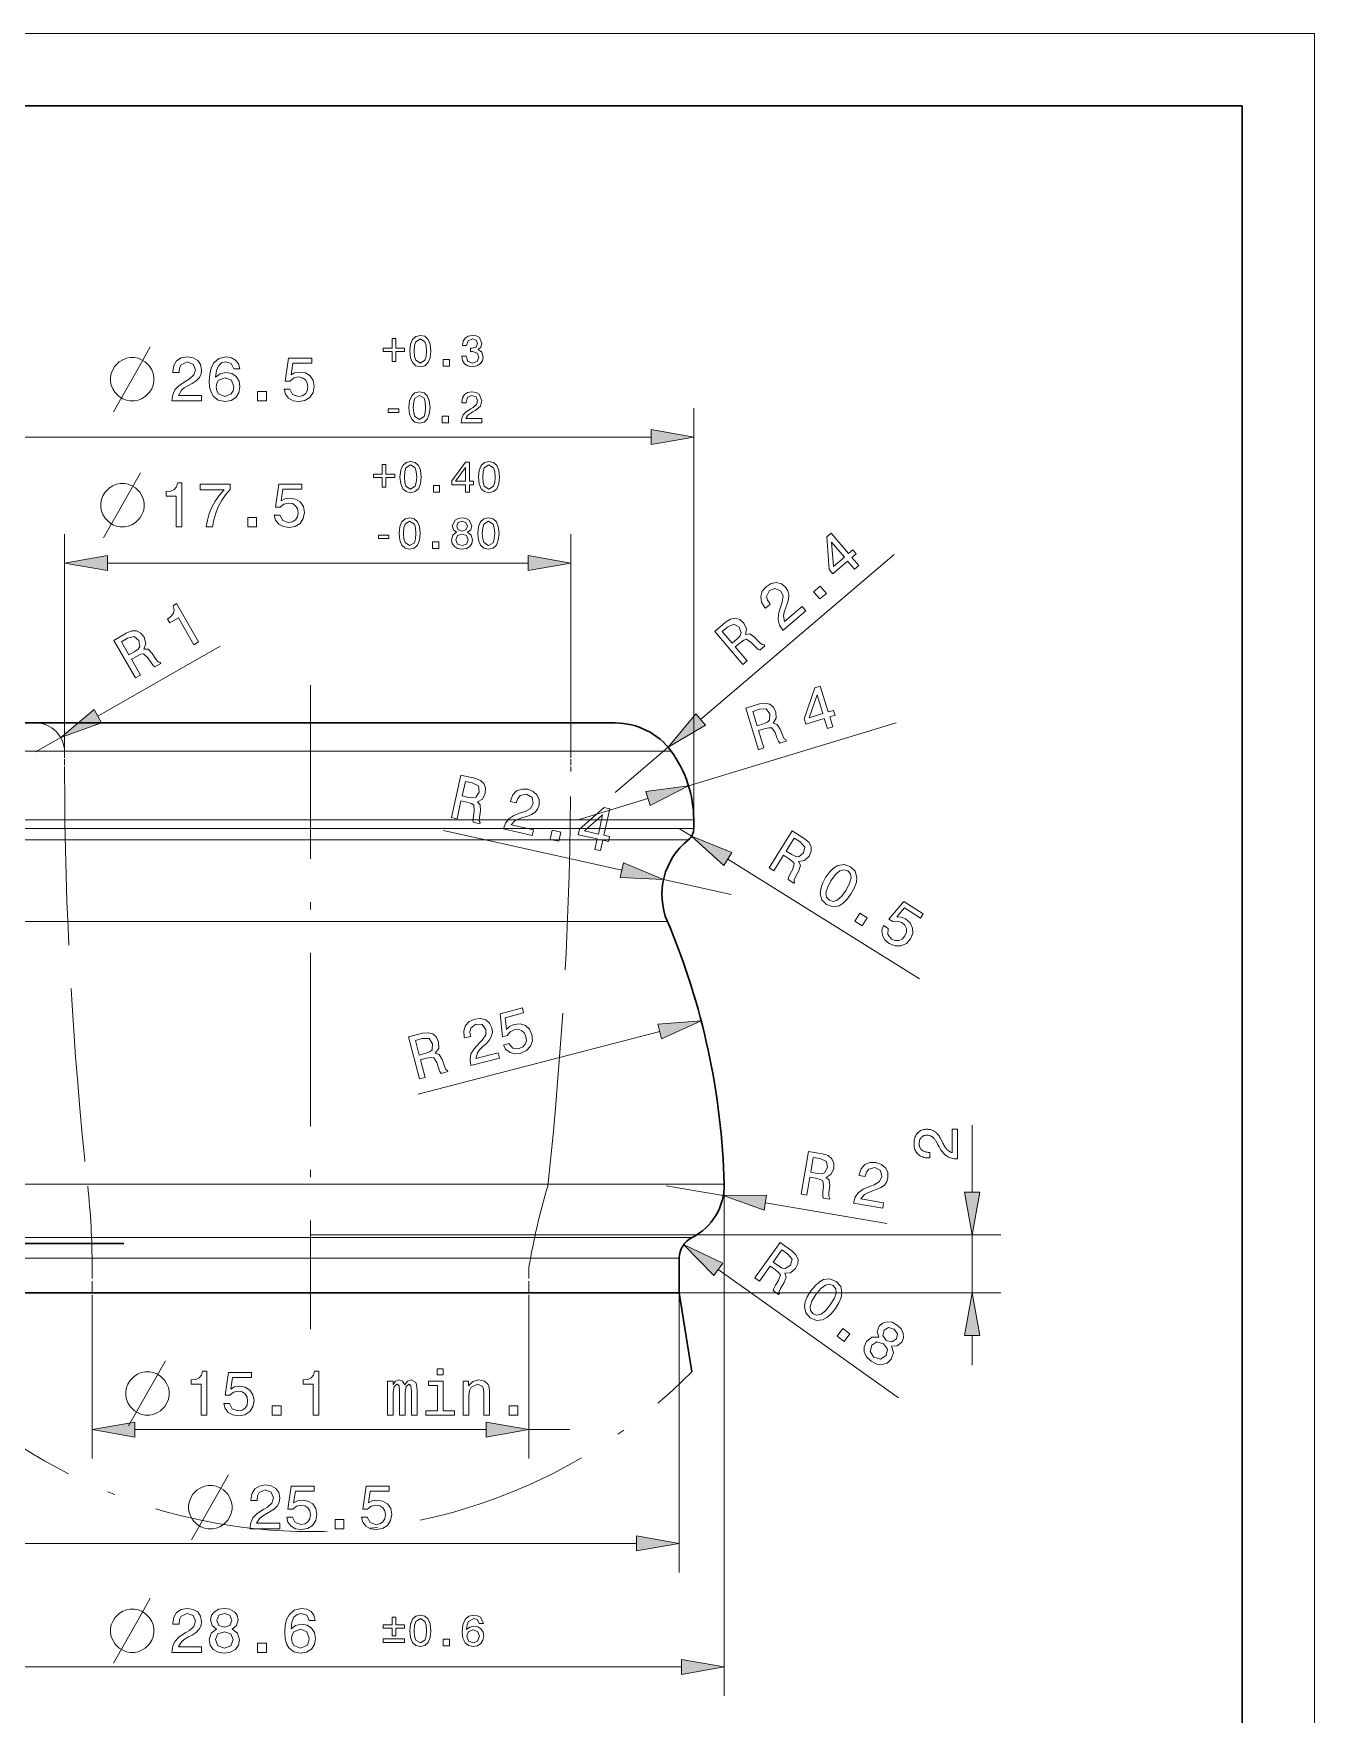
# Model space of a CAD drawing. Extents: x 0 to 297, y 0 to 420.
# Drawn here: x 208.5 to 297, y 303.8 to 420 of the extents above; entities that cross this region are included whole.
import ezdxf

# ---------------------------------------------------------------- set-up
doc = ezdxf.new("R2010")
doc.units = 0
doc.linetypes.add('DASHDOT', pattern=[18.5, 12, -3, 0.5, -3])
doc.linetypes.add('DASHED', pattern=[15, 12, -3])

msp = doc.modelspace()

# ---------------------------------------------------------------- linework, layer by layer
at = {"lineweight": 13}
for p, q in [((297, 420), (0, 420)), ((297, 0), (297, 420)), ((254.09, 365.64), (254.09, 394.1)), ((204.05, 392.1), (251.14, 392.1)), ((213.55, 383.39), (242.64, 383.39)), ((252.53, 370.39), (205.71, 370.39)), ((254.09, 365.64), (204.34, 365.64)), ((254.09, 365.03), (204.34, 365.03)), ((253.71, 364.25), (204.67, 364.25)), ((252.27, 358.62), (205.94, 358.62)), ((256.19, 340.45), (202.49, 340.45)), ((256.19, 340.34), (256.19, 305.07)), ((253.98, 336.76), (204.44, 336.76)), ((227.59, 336.94), (275.33, 336.94)), ((253.09, 335.33), (205.21, 335.33)), ((253.09, 332.94), (275.33, 332.94)), ((215.45, 323.48), (239.74, 323.48)), ((205.05, 315.61), (250.14, 315.61)), ((201.95, 307.07), (253.24, 307.07))]:
    msp.add_line(p, q, dxfattribs=at)
at = {"color": 3, "lineweight": 30}
for p, q in [((292, 415), (20, 415)), ((292, 5), (292, 415))]:
    msp.add_line(p, q, dxfattribs=at)
at = {"lineweight": 13, "ltscale": 0.376185}
for p, q in [((210.59, 370.34), (210.59, 385.39)), ((245.59, 370.34), (245.59, 385.39))]:
    msp.add_line(p, q, dxfattribs=at)
at = {"lineweight": 13, "ltscale": 0.439773}
msp.add_line((267.95, 383.99), (254.57, 372.57), dxfattribs=at)
at = {"lineweight": 13, "ltscale": 0.243865}
msp.add_line((221.36, 377.65), (212.89, 372.81), dxfattribs=at)
at = {"linetype": 'DASHDOT', "lineweight": 13}
msp.add_line((227.59, 374.94), (227.59, 330.42), dxfattribs=at)
at = {"lineweight": 30, "ltscale": 0.064498}
msp.add_line((209.1, 372.34), (206.52, 372.34), dxfattribs=at)
at = {"lineweight": 30}
for p, q in [((248.67, 372.34), (209.1, 372.34)), ((253.09, 332.94), (205.21, 332.94))]:
    msp.add_line(p, q, dxfattribs=at)
at = {"lineweight": 13, "ltscale": 0.374999}
msp.add_line((253.74, 367.98), (268.09, 372.35), dxfattribs=at)
at = {"lineweight": 13, "ltscale": 0.05}
msp.add_line((210.33, 371.34), (208.59, 370.34), dxfattribs=at)
at = {"linetype": 'DASHED', "lineweight": 13, "ltscale": 0.034116}
for p, q in [((210.59, 370.34), (210.59, 368.98)), ((245.59, 370.34), (245.59, 368.98))]:
    msp.add_line(p, q, dxfattribs=at)
at = {"lineweight": 13, "ltscale": 0.12}
for p, q in [((252.32, 370.66), (248.67, 367.54)), ((252.01, 361.52), (256.69, 360.48))]:
    msp.add_line(p, q, dxfattribs=at)
at = {"lineweight": 13, "ltscale": 0.126139}
msp.add_line((246.09, 365.64), (250.92, 367.12), dxfattribs=at)
at = {"lineweight": 13, "ltscale": 0.025}
msp.add_line((253.94, 364.5), (253.09, 365.03), dxfattribs=at)
at = {"lineweight": 30, "ltscale": 0.015312}
msp.add_line((254.09, 365.03), (254.09, 365.64), dxfattribs=at)
at = {"lineweight": 13, "ltscale": 0.315718}
msp.add_line((236.79, 364.9), (249.12, 362.16), dxfattribs=at)
at = {"lineweight": 13, "ltscale": 0.391256}
msp.add_line((269.71, 354.64), (256.44, 362.93), dxfattribs=at)
at = {"lineweight": 13, "ltscale": 0.430971}
msp.add_line((251.74, 351.01), (235.05, 346.67), dxfattribs=at)
at = {"lineweight": 13, "ltscale": 0.116125}
msp.add_line((273.33, 339.9), (273.33, 344.54), dxfattribs=at)
at = {"lineweight": 13, "ltscale": 0.1}
for p, q in [((256.13, 339.66), (252.19, 340.34)), ((273.33, 332.94), (273.33, 336.94))]:
    msp.add_line(p, q, dxfattribs=at)
at = {"lineweight": 13, "ltscale": 0.212894}
msp.add_line((267.44, 337.72), (259.05, 339.16), dxfattribs=at)
at = {"lineweight": 30, "ltscale": 0.345528}
msp.add_line((200.88, 336.34), (214.7, 336.34), dxfattribs=at)
at = {"linetype": 'DASHED', "lineweight": 13, "ltscale": 0.063512}
for p, q in [((212.49, 334.7), (212.49, 332.16)), ((242.69, 334.7), (242.69, 332.16))]:
    msp.add_line(p, q, dxfattribs=at)
at = {"lineweight": 30, "ltscale": 0.059725}
msp.add_line((253.09, 332.94), (253.09, 335.33), dxfattribs=at)
at = {"lineweight": 13, "ltscale": 0.382455}
msp.add_line((255.79, 334.56), (268.25, 325.68), dxfattribs=at)
at = {"lineweight": 13, "ltscale": 0.48335}
msp.add_line((253.09, 332.94), (253.09, 313.61), dxfattribs=at)
at = {"lineweight": 30, "ltscale": 0.138452}
msp.add_line((253.09, 332.94), (253.96, 327.47), dxfattribs=at)
at = {"lineweight": 13, "ltscale": 0.267067}
for p, q in [((212.49, 332.16), (212.49, 321.48)), ((242.69, 332.16), (242.69, 321.48))]:
    msp.add_line(p, q, dxfattribs=at)
at = {"lineweight": 13, "ltscale": 0.051139}
msp.add_line((273.33, 327.94), (273.33, 329.99), dxfattribs=at)
at = {"lineweight": 13, "ltscale": 0.070789}
msp.add_line((242.69, 323.48), (245.52, 323.48), dxfattribs=at)
at = {"lineweight": 13}
for points in [[(233.24, 398.92), (233.49, 398.92), (233.49, 398.25), (234.09, 398.25), (234.09, 398.01), (233.49, 398.01), (233.49, 397.34), (233.24, 397.34), (233.24, 398.01), (232.63, 398.01), (232.63, 398.25), (233.24, 398.25)], [(234.46, 398.05), (234.51, 398.52), (234.65, 398.86), (234.88, 399.06), (235.19, 399.13), (235.51, 399.07), (235.74, 398.86), (235.87, 398.52), (235.92, 398.05), (235.87, 397.58), (235.74, 397.25), (235.51, 397.04), (235.19, 396.97), (234.88, 397.04), (234.65, 397.25), (234.51, 397.59)], [(234.76, 398.05), (234.79, 397.68), (234.87, 397.42), (235.19, 397.22), (235.51, 397.42), (235.59, 397.67), (235.62, 398.05), (235.59, 398.43), (235.51, 398.69), (235.19, 398.89), (234.87, 398.69), (234.79, 398.43)], [(238.05, 397.7), (238.35, 397.7), (238.47, 397.34), (238.8, 397.22), (239.12, 397.33), (239.24, 397.63), (239.12, 397.91), (238.79, 398.01), (238.73, 398.01), (238.65, 398), (238.65, 398.25), (238.71, 398.25), (238.76, 398.25), (239.05, 398.33), (239.15, 398.57), (239.05, 398.81), (238.79, 398.89), (238.49, 398.77), (238.39, 398.43), (238.1, 398.43), (238.1, 398.45), (238.15, 398.73), (238.28, 398.95), (238.5, 399.09), (238.77, 399.13), (239.06, 399.1), (239.27, 398.99), (239.45, 398.58), (239.38, 398.32), (239.18, 398.16), (239.45, 397.97), (239.54, 397.64), (239.49, 397.37), (239.33, 397.16), (239.09, 397.02), (238.77, 396.97), (238.48, 397.02), (238.25, 397.17), (238.1, 397.39), (238.05, 397.68)], [(215.42, 397.6), (215.12, 397.6), (214.87, 397.55), (214.62, 397.45), (214.37, 397.3), (214.07, 397), (213.92, 396.75), (213.82, 396.5), (213.77, 396.25), (213.77, 395.95), (213.82, 395.7), (213.92, 395.45), (214.07, 395.2), (214.37, 394.9), (214.62, 394.75), (214.87, 394.65), (215.12, 394.6), (215.42, 394.6), (215.67, 394.65), (215.92, 394.75), (216.17, 394.9), (216.47, 395.2), (216.62, 395.45), (216.72, 395.7), (216.77, 395.95), (216.77, 396.25), (216.72, 396.5), (216.62, 396.75), (216.47, 397), (216.17, 397.3), (215.92, 397.45), (215.67, 397.55)], [(218.02, 394.6), (218.02, 394.62), (218.07, 395.03), (218.22, 395.37), (218.51, 395.68), (218.97, 395.98), (219.22, 396.12), (219.54, 396.4), (219.64, 396.76), (219.48, 397.15), (219.06, 397.3), (218.66, 397.11), (218.54, 396.89), (218.51, 396.6), (218.51, 396.56), (218.07, 396.56), (218.07, 396.62), (218.14, 397.05), (218.34, 397.37), (218.66, 397.58), (219.08, 397.65), (219.48, 397.59), (219.8, 397.4), (220, 397.12), (220.07, 396.75), (220.03, 396.46), (219.91, 396.21), (219.7, 395.99), (219.41, 395.81), (219.17, 395.68), (218.87, 395.5), (218.67, 395.34), (218.47, 394.99), (220.07, 394.99), (220.07, 394.6)], [(222.7, 396.82), (222.29, 396.82), (222.12, 397.18), (221.74, 397.3), (221.45, 397.23), (221.23, 397.04), (221.09, 396.7), (221.03, 396.24), (221.34, 396.48), (221.75, 396.56), (222.15, 396.49), (222.45, 396.29), (222.66, 395.97), (222.72, 395.57), (222.65, 395.16), (222.44, 394.84), (222.11, 394.63), (221.69, 394.56), (221.22, 394.65), (220.88, 394.92), (220.72, 395.2), (220.62, 395.55), (220.59, 395.97), (220.63, 396.46), (220.73, 396.87), (220.9, 397.21), (221.26, 397.54), (221.74, 397.65), (222.13, 397.59), (222.42, 397.43), (222.62, 397.17)], [(225.77, 395.41), (226.16, 395.41), (226.35, 395.04), (226.76, 394.91), (227.03, 394.95), (227.24, 395.09), (227.37, 395.31), (227.42, 395.58), (227.37, 395.86), (227.24, 396.07), (227.03, 396.21), (226.76, 396.26), (226.44, 396.19), (226.19, 395.98), (225.85, 395.98), (226.08, 397.56), (227.68, 397.56), (227.68, 397.21), (226.37, 397.21), (226.25, 396.41), (226.5, 396.55), (226.83, 396.6), (227.24, 396.54), (227.57, 396.33), (227.78, 396.01), (227.85, 395.61), (227.78, 395.19), (227.56, 394.85), (227.21, 394.63), (226.78, 394.56), (226.39, 394.62), (226.08, 394.79), (225.86, 395.07)], [(236.77, 397), (236.77, 397.46), (237.2, 397.46), (237.2, 397)], [(222.29, 395.57), (222.13, 396.04), (221.7, 396.21), (221.23, 396.04), (221.11, 395.83), (221.07, 395.56), (221.11, 395.29), (221.23, 395.09), (221.68, 394.91), (222.12, 395.09), (222.25, 395.3)], [(223.94, 394.6), (223.94, 395.26), (224.55, 395.26), (224.55, 394.6)], [(234.4, 394.15), (234.44, 394.62), (234.59, 394.96), (234.81, 395.16), (235.13, 395.23), (235.45, 395.17), (235.67, 394.96), (235.81, 394.62), (235.86, 394.15), (235.81, 393.68), (235.67, 393.35), (235.45, 393.14), (235.13, 393.07), (234.81, 393.14), (234.59, 393.35), (234.44, 393.69)], [(238.01, 393.1), (238.01, 393.11), (238.05, 393.4), (238.16, 393.64), (238.36, 393.85), (238.68, 394.06), (238.85, 394.16), (239.08, 394.36), (239.15, 394.62), (239.04, 394.89), (238.75, 394.99), (238.46, 394.86), (238.35, 394.5), (238.35, 394.47), (238.05, 394.47), (238.05, 394.52), (238.1, 394.81), (238.24, 395.04), (238.46, 395.19), (238.75, 395.23), (239.04, 395.19), (239.26, 395.06), (239.45, 394.61), (239.34, 394.23), (238.99, 393.95), (238.82, 393.85), (238.47, 393.62), (238.33, 393.38), (239.45, 393.38), (239.45, 393.1)], [(232.97, 393.8), (232.97, 394.05), (233.7, 394.05), (233.7, 393.8)], [(234.7, 394.15), (234.73, 393.78), (234.81, 393.52), (235.13, 393.32), (235.45, 393.52), (235.53, 393.77), (235.55, 394.15), (235.53, 394.53), (235.45, 394.79), (235.13, 394.99), (234.81, 394.79), (234.73, 394.53)], [(236.71, 393.1), (236.71, 393.56), (237.14, 393.56), (237.14, 393.1)], [(251.14, 391.58), (254.09, 392.1), (251.14, 392.62)], [(232.56, 390.21), (232.81, 390.21), (232.81, 389.54), (233.42, 389.54), (233.42, 389.3), (232.81, 389.3), (232.81, 388.63), (232.56, 388.63), (232.56, 389.3), (231.96, 389.3), (231.96, 389.54), (232.56, 389.54)], [(233.78, 389.34), (233.83, 389.81), (233.97, 390.14), (234.2, 390.35), (234.51, 390.42), (234.83, 390.35), (235.06, 390.15), (235.2, 389.81), (235.24, 389.34), (235.2, 388.87), (235.06, 388.53), (234.83, 388.33), (234.51, 388.26), (234.2, 388.33), (233.97, 388.53), (233.83, 388.87)], [(234.09, 389.34), (234.11, 388.96), (234.19, 388.71), (234.51, 388.5), (234.84, 388.7), (234.91, 388.96), (234.94, 389.34), (234.91, 389.72), (234.84, 389.98), (234.51, 390.18), (234.19, 389.98), (234.11, 389.72)], [(238.32, 388.29), (238.32, 388.81), (237.37, 388.81), (237.37, 389.08), (238.31, 390.36), (238.59, 390.36), (238.59, 389.05), (238.86, 389.05), (238.86, 388.81), (238.59, 388.81), (238.59, 388.29)], [(237.63, 389.05), (238.32, 389.05), (238.32, 390)], [(239.2, 389.34), (239.25, 389.81), (239.39, 390.14), (239.62, 390.35), (239.93, 390.42), (240.25, 390.35), (240.48, 390.15), (240.61, 389.81), (240.66, 389.34), (240.61, 388.87), (240.48, 388.53), (240.25, 388.33), (239.93, 388.26), (239.62, 388.33), (239.39, 388.53), (239.25, 388.87)], [(239.5, 389.34), (239.53, 388.96), (239.61, 388.71), (239.93, 388.5), (240.25, 388.7), (240.33, 388.96), (240.36, 389.34), (240.33, 389.72), (240.25, 389.98), (239.93, 390.18), (239.61, 389.98), (239.53, 389.72)], [(214.74, 388.89), (214.44, 388.89), (214.19, 388.84), (213.94, 388.74), (213.69, 388.59), (213.39, 388.29), (213.24, 388.04), (213.14, 387.79), (213.09, 387.54), (213.09, 387.24), (213.14, 386.99), (213.24, 386.74), (213.39, 386.49), (213.69, 386.19), (213.94, 386.04), (214.19, 385.94), (214.44, 385.89), (214.74, 385.89), (214.99, 385.94), (215.24, 386.04), (215.49, 386.19), (215.79, 386.49), (215.94, 386.74), (216.04, 386.99), (216.09, 387.24), (216.09, 387.54), (216.04, 387.79), (215.94, 388.04), (215.79, 388.29), (215.49, 388.59), (215.24, 388.74), (214.99, 388.84)], [(218.31, 385.89), (218.31, 388.02), (217.61, 388.02), (217.61, 388.33), (217.95, 388.37), (218.18, 388.48), (218.33, 388.66), (218.41, 388.93), (218.7, 388.93), (218.7, 385.89)], [(220.38, 385.89), (220.47, 386.37), (220.6, 386.82), (220.78, 387.25), (221.01, 387.67), (221.29, 388.07), (221.62, 388.46), (219.96, 388.46), (219.96, 388.85), (222.05, 388.85), (222.05, 388.49), (221.72, 388.11), (221.45, 387.7), (221.22, 387.28), (221.04, 386.84), (220.91, 386.38), (220.82, 385.89)], [(225.09, 386.7), (225.48, 386.7), (225.68, 386.33), (226.08, 386.2), (226.35, 386.24), (226.56, 386.38), (226.7, 386.59), (226.74, 386.87), (226.7, 387.15), (226.56, 387.36), (226.35, 387.5), (226.08, 387.54), (225.76, 387.47), (225.51, 387.26), (225.18, 387.26), (225.41, 388.85), (227, 388.85), (227, 388.5), (225.69, 388.5), (225.57, 387.7), (225.83, 387.84), (226.15, 387.89), (226.57, 387.82), (226.89, 387.62), (227.11, 387.3), (227.18, 386.9), (227.1, 386.48), (226.88, 386.14), (226.54, 385.92), (226.1, 385.85), (225.72, 385.91), (225.4, 386.08), (225.18, 386.35)], [(236.1, 388.29), (236.1, 388.75), (236.52, 388.75), (236.52, 388.29)], [(223.26, 385.89), (223.26, 386.54), (223.87, 386.54), (223.87, 385.89)], [(233.72, 385.44), (233.77, 385.91), (233.91, 386.24), (234.14, 386.45), (234.45, 386.52), (234.77, 386.45), (235, 386.25), (235.14, 385.91), (235.18, 385.44), (235.14, 384.97), (235, 384.63), (234.77, 384.43), (234.45, 384.36), (234.14, 384.43), (233.91, 384.63), (233.77, 384.97)], [(234.03, 385.44), (234.05, 385.06), (234.13, 384.81), (234.45, 384.6), (234.78, 384.8), (234.85, 385.06), (234.88, 385.44), (234.85, 385.82), (234.78, 386.08), (234.45, 386.28), (234.13, 386.08), (234.05, 385.82)], [(237.7, 385.53), (237.48, 385.7), (237.4, 385.97), (237.59, 386.37), (237.8, 386.48), (238.07, 386.52), (238.35, 386.48), (238.56, 386.37), (238.74, 385.97), (238.67, 385.7), (238.45, 385.53), (238.71, 385.33), (238.8, 385.01), (238.75, 384.74), (238.61, 384.54), (238.37, 384.4), (238.07, 384.36), (237.77, 384.4), (237.54, 384.54), (237.39, 384.74), (237.34, 385.01), (237.43, 385.33)], [(237.71, 385.95), (237.81, 385.7), (238.07, 385.61), (238.34, 385.7), (238.44, 385.95), (238.34, 386.19), (238.07, 386.28), (237.81, 386.19)], [(239.17, 385.44), (239.22, 385.91), (239.36, 386.24), (239.59, 386.45), (239.9, 386.52), (240.22, 386.45), (240.45, 386.25), (240.58, 385.91), (240.63, 385.44), (240.58, 384.97), (240.45, 384.63), (240.22, 384.43), (239.9, 384.36), (239.59, 384.43), (239.36, 384.63), (239.22, 384.97)], [(239.47, 385.44), (239.5, 385.06), (239.58, 384.81), (239.9, 384.6), (240.22, 384.8), (240.3, 385.06), (240.33, 385.44), (240.3, 385.82), (240.22, 386.08), (239.9, 386.28), (239.58, 386.08), (239.5, 385.82)], [(232.29, 385.09), (232.29, 385.33), (233.02, 385.33), (233.02, 385.09)], [(236.03, 384.39), (236.03, 384.85), (236.46, 384.85), (236.46, 384.39)], [(237.65, 385.01), (237.76, 384.71), (238.07, 384.6), (238.39, 384.71), (238.5, 385.01), (238.39, 385.29), (238.07, 385.4), (237.76, 385.29)], [(265.21, 382.96), (264.73, 383.53), (263.71, 382.65), (263.46, 382.94), (263.29, 385.21), (263.59, 385.47), (264.8, 384.05), (265.1, 384.3), (265.33, 384.03), (265.03, 383.78), (265.51, 383.22)], [(263.76, 383.16), (264.51, 383.79), (263.62, 384.83)], [(213.55, 383.91), (210.59, 383.39), (213.55, 382.87)], [(242.64, 382.87), (245.59, 383.39), (242.64, 383.91)], [(260.27, 378.75), (260.26, 378.76), (260.03, 379.11), (259.93, 379.47), (259.96, 379.89), (260.11, 380.42), (260.21, 380.68), (260.27, 381.1), (260.11, 381.45), (259.73, 381.64), (259.32, 381.49), (259.13, 381.08), (259.19, 380.83), (259.35, 380.59), (259.38, 380.56), (259.05, 380.28), (259.01, 380.33), (258.78, 380.69), (258.73, 381.07), (258.83, 381.44), (259.11, 381.76), (259.45, 381.97), (259.81, 382.04), (260.16, 381.95), (260.44, 381.72), (260.6, 381.47), (260.67, 381.2), (260.65, 380.9), (260.55, 380.57), (260.45, 380.32), (260.34, 379.99), (260.3, 379.74), (260.37, 379.35), (261.58, 380.38), (261.84, 380.09)], [(262.8, 380.91), (262.37, 381.4), (262.84, 381.8), (263.26, 381.3)], [(219.52, 377.75), (218.46, 379.6), (217.86, 379.26), (217.7, 379.52), (217.97, 379.72), (218.12, 379.93), (218.16, 380.17), (218.09, 380.44), (218.34, 380.59), (219.86, 377.95)], [(257.48, 376.38), (255.54, 378.66), (256.29, 379.3), (256.63, 379.52), (256.96, 379.58), (257.27, 379.49), (257.55, 379.24), (257.75, 378.85), (257.68, 378.45), (257.98, 378.49), (258.3, 378.26), (258.64, 377.91), (258.82, 377.77), (258.96, 377.74), (259.01, 377.68), (258.66, 377.37), (258.52, 377.45), (258.33, 377.63), (258.06, 377.91), (257.73, 378.12), (257.55, 378.06), (257.28, 377.85), (256.96, 377.59), (257.78, 376.63)], [(256.43, 378.96), (256.06, 378.65), (256.74, 377.85), (257.09, 378.15), (257.3, 378.37), (257.38, 378.56), (257.23, 378.96), (256.86, 379.17)], [(215.5, 375.45), (214.01, 378.05), (214.86, 378.55), (215.24, 378.7), (215.57, 378.7), (215.86, 378.55), (216.1, 378.26), (216.21, 377.84), (216.08, 377.45), (216.37, 377.44), (216.64, 377.15), (216.91, 376.75), (217.06, 376.57), (217.2, 376.52), (217.24, 376.45), (216.83, 376.22), (216.72, 376.32), (216.56, 376.53), (216.35, 376.85), (216.06, 377.12), (215.87, 377.09), (215.57, 376.94), (215.21, 376.74), (215.84, 375.65)], [(214.94, 378.19), (214.52, 377.95), (215.04, 377.04), (215.44, 377.27), (215.68, 377.44), (215.8, 377.62), (215.72, 378.04), (215.4, 378.32)], [(263.33, 371.95), (263.12, 372.65), (261.83, 372.26), (261.72, 372.63), (262.46, 374.77), (262.84, 374.89), (263.39, 373.1), (263.76, 373.21), (263.87, 372.88), (263.49, 372.77), (263.71, 372.06)], [(262.08, 372.7), (263.02, 372.99), (262.62, 374.29)], [(212.63, 373.26), (210.33, 371.34), (213.15, 372.35)], [(258.57, 370.49), (257.69, 373.36), (258.64, 373.65), (259.04, 373.71), (259.36, 373.64), (259.61, 373.43), (259.77, 373.09), (259.8, 372.66), (259.58, 372.32), (259.86, 372.24), (260.06, 371.9), (260.24, 371.45), (260.34, 371.24), (260.47, 371.16), (260.49, 371.08), (260.04, 370.94), (259.95, 371.07), (259.84, 371.31), (259.71, 371.67), (259.49, 372), (259.29, 372.01), (258.97, 371.93), (258.57, 371.81), (258.94, 370.61)], [(258.63, 373.29), (258.17, 373.14), (258.47, 372.15), (258.91, 372.28), (259.19, 372.4), (259.34, 372.54), (259.36, 372.97), (259.11, 373.31)], [(254.23, 372.97), (252.32, 370.66), (254.91, 372.18)], [(237.35, 365.8), (238, 368.73), (238.96, 368.51), (239.34, 368.37), (239.59, 368.15), (239.7, 367.85), (239.68, 367.47), (239.49, 367.08), (239.13, 366.89), (239.33, 366.68), (239.34, 366.29), (239.27, 365.81), (239.26, 365.57), (239.33, 365.45), (239.31, 365.36), (238.85, 365.47), (238.83, 365.62), (238.86, 365.88), (238.92, 366.26), (238.89, 366.66), (238.73, 366.76), (238.4, 366.86), (238, 366.95), (237.73, 365.72)], [(238.78, 368.2), (238.31, 368.3), (238.08, 367.29), (238.53, 367.19), (238.82, 367.15), (239.03, 367.2), (239.25, 367.56), (239.21, 367.98)], [(240.93, 365.01), (240.93, 365.02), (241.07, 365.41), (241.3, 365.71), (241.65, 365.95), (242.16, 366.14), (242.43, 366.22), (242.8, 366.43), (242.98, 366.76), (242.91, 367.18), (242.53, 367.41), (242.09, 367.32), (241.94, 367.12), (241.84, 366.85), (241.83, 366.81), (241.4, 366.9), (241.42, 366.96), (241.58, 367.36), (241.84, 367.64), (242.2, 367.77), (242.62, 367.75), (243, 367.6), (243.27, 367.35), (243.41, 367.03), (243.4, 366.66), (243.3, 366.38), (243.12, 366.16), (242.87, 366), (242.55, 365.88), (242.28, 365.8), (241.96, 365.69), (241.73, 365.58), (241.46, 365.29), (243.02, 364.94), (242.93, 364.56)], [(251.07, 366.62), (253.74, 367.98), (250.77, 367.61)], [(247.26, 363.6), (247.42, 364.32), (246.11, 364.61), (246.19, 364.99), (247.89, 366.49), (248.28, 366.4), (247.88, 364.58), (248.26, 364.49), (248.19, 364.15), (247.8, 364.24), (247.64, 363.52)], [(244.16, 364.29), (244.31, 364.92), (244.9, 364.79), (244.76, 364.16)], [(246.54, 364.87), (247.5, 364.66), (247.79, 365.99)], [(256.72, 363.38), (253.94, 364.5), (256.17, 362.49)], [(259.3, 362.33), (260.89, 364.87), (261.73, 364.35), (262.04, 364.09), (262.2, 363.79), (262.2, 363.47), (262.06, 363.12), (261.74, 362.82), (261.34, 362.76), (261.47, 362.5), (261.35, 362.12), (261.12, 361.69), (261.03, 361.48), (261.05, 361.33), (261.01, 361.26), (260.61, 361.51), (260.64, 361.66), (260.75, 361.9), (260.94, 362.24), (261.04, 362.62), (260.92, 362.77), (260.65, 362.97), (260.3, 363.19), (259.63, 362.12)], [(261.45, 364.11), (261.04, 364.37), (260.49, 363.48), (260.88, 363.24), (261.15, 363.11), (261.36, 363.08), (261.69, 363.35), (261.78, 363.76)], [(249.01, 361.65), (252.01, 361.52), (249.23, 362.67)], [(263.21, 361.65), (263.48, 362.02), (263.76, 362.3), (264.05, 362.48), (264.49, 362.56), (264.92, 362.4), (265.25, 362.08), (265.37, 361.66), (265.34, 361.32), (265.21, 360.95), (264.98, 360.54), (264.71, 360.16), (264.43, 359.88), (264.15, 359.7), (263.72, 359.63), (263.28, 359.79), (262.95, 360.11), (262.83, 360.53), (262.87, 360.87), (262.99, 361.24)], [(263.58, 361.42), (263.33, 360.94), (263.23, 360.57), (263.27, 360.29), (263.47, 360.08), (263.74, 360), (264.01, 360.08), (264.3, 360.33), (264.62, 360.77), (264.87, 361.25), (264.98, 361.62), (264.93, 361.9), (264.74, 362.11), (264.47, 362.19), (264.19, 362.11), (263.9, 361.85)], [(265.22, 358.63), (265.57, 359.18), (266.08, 358.86), (265.74, 358.3)], [(267.2, 358.34), (267.53, 358.13), (267.5, 357.72), (267.77, 357.39), (268.02, 357.29), (268.28, 357.29), (268.51, 357.4), (268.69, 357.61), (268.8, 357.87), (268.8, 358.12), (268.69, 358.35), (268.48, 358.53), (268.18, 358.64), (267.85, 358.6), (267.57, 358.78), (268.61, 360), (269.96, 359.15), (269.77, 358.85), (268.66, 359.55), (268.14, 358.93), (268.43, 358.92), (268.73, 358.79), (269.05, 358.51), (269.22, 358.16), (269.23, 357.78), (269.08, 357.41), (268.79, 357.09), (268.42, 356.92), (268.01, 356.92), (267.61, 357.08), (267.31, 357.34), (267.13, 357.65), (267.09, 358)], [(240.93, 350.07), (241.31, 350.17), (241.59, 349.86), (242.02, 349.83), (242.27, 349.94), (242.44, 350.13), (242.52, 350.37), (242.49, 350.65), (242.38, 350.9), (242.19, 351.08), (241.95, 351.16), (241.68, 351.13), (241.39, 350.99), (241.2, 350.72), (240.88, 350.64), (240.7, 352.23), (242.25, 352.63), (242.33, 352.29), (241.06, 351.96), (241.15, 351.15), (241.36, 351.36), (241.66, 351.49), (242.08, 351.53), (242.45, 351.41), (242.73, 351.16), (242.9, 350.79), (242.94, 350.36), (242.81, 349.98), (242.53, 349.68), (242.13, 349.5), (241.74, 349.46), (241.39, 349.55), (241.11, 349.76)], [(238.68, 348.65), (238.68, 348.66), (238.63, 349.08), (238.69, 349.45), (238.9, 349.81), (239.27, 350.22), (239.47, 350.41), (239.71, 350.77), (239.71, 351.15), (239.46, 351.48), (239.02, 351.52), (238.67, 351.24), (238.62, 350.99), (238.66, 350.7), (238.67, 350.67), (238.25, 350.56), (238.23, 350.62), (238.19, 351.04), (238.31, 351.41), (238.56, 351.69), (238.95, 351.86), (239.35, 351.9), (239.71, 351.8), (239.98, 351.58), (240.13, 351.25), (240.17, 350.95), (240.11, 350.68), (239.97, 350.42), (239.73, 350.16), (239.53, 349.98), (239.29, 349.73), (239.14, 349.52), (239.03, 349.14), (240.58, 349.54), (240.67, 349.17)], [(251.87, 350.5), (254.6, 351.75), (251.61, 351.51)], [(235.14, 347.73), (234.38, 350.63), (235.34, 350.88), (235.74, 350.92), (236.06, 350.84), (236.3, 350.62), (236.45, 350.27), (236.46, 349.84), (236.22, 349.51), (236.5, 349.41), (236.69, 349.07), (236.85, 348.61), (236.94, 348.4), (237.06, 348.31), (237.08, 348.23), (236.63, 348.11), (236.54, 348.24), (236.45, 348.49), (236.33, 348.85), (236.12, 349.19), (235.93, 349.21), (235.6, 349.15), (235.2, 349.04), (235.52, 347.82)], [(235.32, 350.51), (234.85, 350.39), (235.11, 349.38), (235.56, 349.5), (235.84, 349.6), (236, 349.74), (236.03, 350.16), (235.8, 350.51)], [(272.33, 342.19), (272.32, 342.19), (272.23, 342.19), (272.15, 342.2), (272.07, 342.21), (271.99, 342.22), (271.91, 342.24), (271.84, 342.26), (271.77, 342.29), (271.7, 342.32), (271.64, 342.36), (271.58, 342.4), (271.52, 342.44), (271.46, 342.49), (271.4, 342.55), (271.34, 342.62), (271.28, 342.69), (271.22, 342.76), (271.16, 342.85), (271.1, 342.94), (271.05, 343.04), (270.99, 343.14), (270.85, 343.4), (270.82, 343.44), (270.8, 343.49), (270.77, 343.52), (270.74, 343.56), (270.72, 343.6), (270.69, 343.63), (270.66, 343.66), (270.63, 343.69), (270.6, 343.71), (270.57, 343.73), (270.54, 343.75), (270.5, 343.77), (270.47, 343.79), (270.44, 343.8), (270.4, 343.81), (270.36, 343.82), (270.33, 343.83), (270.29, 343.83), (270.25, 343.84), (270.21, 343.84), (270.16, 343.84), (270.11, 343.83), (270.07, 343.82), (270.03, 343.81), (269.99, 343.8), (269.95, 343.78), (269.92, 343.76), (269.88, 343.73), (269.85, 343.71), (269.82, 343.68), (269.79, 343.64), (269.77, 343.61), (269.75, 343.57), (269.73, 343.53), (269.71, 343.48), (269.7, 343.44), (269.69, 343.39), (269.68, 343.34), (269.68, 343.29), (269.67, 343.24), (269.68, 343.18), (269.68, 343.13), (269.69, 343.09), (269.7, 343.04), (269.72, 342.99), (269.74, 342.95), (269.76, 342.91), (269.79, 342.88), (269.82, 342.84), (269.86, 342.81), (269.9, 342.78), (269.94, 342.75), (269.98, 342.73), (270.03, 342.71), (270.08, 342.69), (270.13, 342.68), (270.19, 342.67), (270.25, 342.66), (270.31, 342.65), (270.37, 342.65), (270.41, 342.65), (270.41, 342.26), (270.34, 342.26), (270.25, 342.26), (270.16, 342.27), (270.08, 342.28), (270, 342.3), (269.92, 342.33), (269.85, 342.36), (269.78, 342.39), (269.71, 342.43), (269.65, 342.48), (269.59, 342.53), (269.54, 342.59), (269.49, 342.65), (269.45, 342.71), (269.42, 342.78), (269.38, 342.85), (269.36, 342.92), (269.34, 343), (269.33, 343.08), (269.32, 343.17), (269.32, 343.26), (269.32, 343.35), (269.33, 343.43), (269.34, 343.51), (269.35, 343.59), (269.38, 343.66), (269.4, 343.73), (269.44, 343.8), (269.47, 343.86), (269.52, 343.92), (269.56, 343.98), (269.61, 344.03), (269.67, 344.08), (269.72, 344.12), (269.78, 344.15), (269.85, 344.18), (269.91, 344.21), (269.98, 344.23), (270.06, 344.24), (270.13, 344.25), (270.21, 344.25), (270.27, 344.25), (270.33, 344.24), (270.39, 344.24), (270.45, 344.22), (270.5, 344.21), (270.55, 344.19), (270.61, 344.17), (270.66, 344.15), (270.7, 344.12), (270.75, 344.09), (270.8, 344.06), (270.84, 344.02), (270.89, 343.98), (270.93, 343.93), (270.97, 343.89), (271.01, 343.84), (271.05, 343.78), (271.09, 343.73), (271.12, 343.66), (271.16, 343.6), (271.28, 343.35), (271.32, 343.28), (271.36, 343.21), (271.39, 343.15), (271.43, 343.09), (271.46, 343.04), (271.5, 342.99), (271.53, 342.94), (271.56, 342.9), (271.59, 342.86), (271.62, 342.83), (271.65, 342.8), (271.69, 342.77), (271.72, 342.75), (271.75, 342.72), (271.78, 342.7), (271.82, 342.68), (271.85, 342.66), (271.89, 342.65), (271.93, 342.63), (271.96, 342.62), (271.96, 344.25), (272.33, 344.25)], [(261.52, 339.75), (262.03, 342.71), (263, 342.54), (263.39, 342.42), (263.64, 342.2), (263.77, 341.91), (263.77, 341.53), (263.59, 341.13), (263.24, 340.92), (263.46, 340.73), (263.49, 340.33), (263.44, 339.85), (263.44, 339.62), (263.51, 339.49), (263.5, 339.41), (263.03, 339.49), (263.01, 339.64), (263.02, 339.9), (263.07, 340.29), (263.02, 340.68), (262.85, 340.78), (262.52, 340.86), (262.12, 340.93), (261.9, 339.68)], [(262.83, 342.22), (262.35, 342.3), (262.18, 341.27), (262.63, 341.19), (262.93, 341.17), (263.13, 341.23), (263.34, 341.6), (263.27, 342.02)], [(265.13, 339.13), (265.13, 339.14), (265.25, 339.54), (265.46, 339.85), (265.8, 340.1), (266.31, 340.32), (266.57, 340.41), (266.93, 340.64), (267.09, 340.98), (267.01, 341.39), (266.62, 341.61), (266.19, 341.49), (266.04, 341.29), (265.95, 341.01), (265.95, 340.97), (265.52, 341.05), (265.53, 341.11), (265.67, 341.51), (265.92, 341.8), (266.27, 341.95), (266.69, 341.95), (267.08, 341.82), (267.36, 341.58), (267.51, 341.27), (267.52, 340.9), (267.43, 340.62), (267.27, 340.39), (267.03, 340.21), (266.71, 340.08), (266.45, 339.99), (266.12, 339.86), (265.9, 339.74), (265.65, 339.44), (267.22, 339.16), (267.16, 338.78)], [(259.13, 339.68), (256.13, 339.66), (258.96, 338.65)], [(272.81, 339.9), (273.33, 336.94), (273.86, 339.9)], [(256.1, 334.98), (253.39, 336.27), (255.49, 334.13)], [(258.32, 333.98), (260.07, 336.42), (260.87, 335.85), (261.16, 335.57), (261.3, 335.27), (261.29, 334.95), (261.12, 334.61), (260.79, 334.33), (260.39, 334.29), (260.49, 334.02), (260.35, 333.65), (260.1, 333.24), (260, 333.03), (260.01, 332.88), (259.96, 332.82), (259.58, 333.09), (259.62, 333.24), (259.75, 333.47), (259.95, 333.79), (260.08, 334.17), (259.97, 334.33), (259.71, 334.54), (259.37, 334.78), (258.64, 333.75)], [(260.58, 335.63), (260.18, 335.91), (259.58, 335.06), (259.95, 334.8), (260.21, 334.65), (260.42, 334.61), (260.77, 334.86), (260.89, 335.26)], [(262.19, 333.07), (262.48, 333.43), (262.78, 333.69), (263.07, 333.85), (263.51, 333.9), (263.93, 333.72), (264.25, 333.38), (264.34, 332.95), (264.28, 332.62), (264.13, 332.25), (263.89, 331.85), (263.59, 331.49), (263.3, 331.23), (263, 331.07), (262.57, 331.02), (262.14, 331.21), (261.83, 331.55), (261.74, 331.98), (261.79, 332.31), (261.94, 332.67)], [(262.54, 332.82), (262.26, 332.36), (262.14, 331.99), (262.16, 331.71), (262.35, 331.49), (262.61, 331.39), (262.89, 331.45), (263.19, 331.69), (263.53, 332.11), (263.82, 332.57), (263.94, 332.94), (263.92, 333.22), (263.73, 333.44), (263.47, 333.54), (263.19, 333.47), (262.88, 333.23)], [(273.86, 329.99), (273.33, 332.94), (272.81, 329.99)], [(264.01, 329.93), (264.39, 330.46), (264.88, 330.11), (264.5, 329.58)], [(266.89, 329.87), (266.77, 330.26), (266.91, 330.63), (267.15, 330.85), (267.46, 330.94), (267.8, 330.9), (268.15, 330.71), (268.43, 330.45), (268.58, 330.14), (268.6, 329.82), (268.47, 329.52), (268.16, 329.27), (267.76, 329.25), (267.9, 328.8), (267.74, 328.35), (267.46, 328.08), (267.12, 327.97), (266.74, 328), (266.35, 328.2), (266.04, 328.5), (265.88, 328.85), (265.88, 329.21), (266.04, 329.56), (266.41, 329.86)], [(267.25, 330.35), (267.16, 329.98), (267.39, 329.65), (267.78, 329.54), (268.1, 329.75), (268.18, 330.11), (267.94, 330.43), (267.56, 330.55)], [(266.4, 329.32), (266.28, 328.87), (266.55, 328.49), (267.01, 328.35), (267.39, 328.61), (267.49, 329.03), (267.21, 329.41), (266.76, 329.55)], [(216.47, 327.48), (216.17, 327.48), (215.92, 327.43), (215.67, 327.33), (215.42, 327.18), (215.12, 326.88), (214.97, 326.63), (214.87, 326.38), (214.82, 326.13), (214.82, 325.83), (214.87, 325.58), (214.97, 325.33), (215.12, 325.08), (215.42, 324.78), (215.67, 324.63), (215.92, 324.53), (216.17, 324.48), (216.47, 324.48), (216.72, 324.53), (216.97, 324.63), (217.22, 324.78), (217.52, 325.08), (217.67, 325.33), (217.77, 325.58), (217.82, 325.83), (217.82, 326.13), (217.77, 326.38), (217.67, 326.63), (217.52, 326.88), (217.22, 327.18), (216.97, 327.33), (216.72, 327.43)], [(220.04, 324.48), (220.04, 326.61), (219.34, 326.61), (219.34, 326.91), (219.67, 326.95), (219.91, 327.06), (220.06, 327.25), (220.13, 327.52), (220.43, 327.52), (220.43, 324.48)], [(221.6, 325.28), (221.99, 325.28), (222.19, 324.92), (222.59, 324.78), (222.86, 324.83), (223.07, 324.97), (223.21, 325.18), (223.25, 325.45), (223.21, 325.73), (223.07, 325.95), (222.86, 326.08), (222.59, 326.13), (222.27, 326.06), (222.02, 325.85), (221.69, 325.85), (221.92, 327.43), (223.51, 327.43), (223.51, 327.09), (222.2, 327.09), (222.08, 326.28), (222.34, 326.43), (222.66, 326.48), (223.08, 326.41), (223.41, 326.2), (223.62, 325.89), (223.69, 325.49), (223.61, 325.06), (223.39, 324.73), (223.05, 324.51), (222.61, 324.43), (222.23, 324.49), (221.91, 324.67), (221.69, 324.94)], [(227.77, 324.48), (227.77, 326.61), (227.08, 326.61), (227.08, 326.91), (227.41, 326.95), (227.65, 327.06), (227.8, 327.25), (227.87, 327.52), (228.17, 327.52), (228.17, 324.48)], [(232.93, 324.48), (232.93, 326.83), (233.31, 326.83), (233.31, 326.59), (233.47, 326.83), (233.7, 326.91), (233.96, 326.83), (234.11, 326.58), (234.3, 326.83), (234.55, 326.91), (234.88, 326.73), (234.95, 326.49), (234.98, 326.11), (234.98, 324.48), (234.58, 324.48), (234.58, 326.14), (234.54, 326.5), (234.41, 326.61), (234.22, 326.46), (234.15, 326.06), (234.15, 324.48), (233.76, 324.48), (233.76, 326.14), (233.72, 326.5), (233.58, 326.61), (233.39, 326.46), (233.32, 326.06), (233.32, 324.48)], [(236.76, 324.78), (237.54, 324.78), (237.54, 324.48), (235.58, 324.48), (235.58, 324.78), (236.37, 324.78), (236.37, 326.52), (235.76, 326.52), (235.76, 326.83), (236.76, 326.83)], [(236.77, 327.69), (236.77, 327.26), (236.36, 327.26), (236.36, 327.69)], [(238.15, 324.48), (238.15, 326.83), (238.52, 326.83), (238.52, 326.51), (238.81, 326.81), (239.22, 326.91), (239.62, 326.83), (239.88, 326.6), (239.95, 326.41), (239.98, 326.05), (239.98, 325.93), (239.98, 324.48), (239.58, 324.48), (239.58, 325.97), (239.56, 326.27), (239.49, 326.47), (239.16, 326.61), (238.7, 326.41), (238.58, 326.18), (238.54, 325.86), (238.54, 324.48)], [(224.95, 324.48), (224.95, 325.13), (225.56, 325.13), (225.56, 324.48)], [(241.32, 324.48), (241.32, 325.13), (241.93, 325.13), (241.93, 324.48)], [(215.45, 324), (212.49, 323.48), (215.45, 322.96)], [(239.74, 322.96), (242.69, 323.48), (239.74, 324)], [(220.82, 319.61), (220.52, 319.61), (220.27, 319.56), (220.02, 319.46), (219.77, 319.31), (219.47, 319.01), (219.32, 318.76), (219.22, 318.51), (219.17, 318.26), (219.17, 317.96), (219.22, 317.71), (219.32, 317.46), (219.47, 317.21), (219.77, 316.91), (220.02, 316.76), (220.27, 316.66), (220.52, 316.61), (220.82, 316.61), (221.07, 316.66), (221.32, 316.76), (221.57, 316.91), (221.87, 317.21), (222.02, 317.46), (222.12, 317.71), (222.17, 317.96), (222.17, 318.26), (222.12, 318.51), (222.02, 318.76), (221.87, 319.01), (221.57, 319.31), (221.32, 319.46), (221.07, 319.56)], [(223.41, 316.61), (223.41, 316.62), (223.47, 317.04), (223.62, 317.38), (223.91, 317.68), (224.37, 317.98), (224.62, 318.12), (224.93, 318.4), (225.04, 318.77), (224.88, 319.16), (224.46, 319.31), (224.05, 319.12), (223.94, 318.9), (223.9, 318.6), (223.9, 318.57), (223.47, 318.57), (223.47, 318.63), (223.54, 319.05), (223.74, 319.38), (224.06, 319.58), (224.48, 319.65), (224.88, 319.59), (225.2, 319.41), (225.4, 319.12), (225.47, 318.76), (225.43, 318.47), (225.31, 318.22), (225.1, 318), (224.81, 317.81), (224.57, 317.68), (224.27, 317.5), (224.07, 317.34), (223.87, 317), (225.47, 317), (225.47, 316.61)], [(225.95, 317.42), (226.34, 317.42), (226.53, 317.05), (226.94, 316.91), (227.21, 316.96), (227.42, 317.1), (227.56, 317.31), (227.6, 317.59), (227.56, 317.86), (227.42, 318.08), (227.21, 318.22), (226.94, 318.26), (226.62, 318.19), (226.37, 317.98), (226.04, 317.98), (226.26, 319.57), (227.86, 319.57), (227.86, 319.22), (226.55, 319.22), (226.43, 318.41), (226.69, 318.56), (227.01, 318.61), (227.42, 318.54), (227.75, 318.34), (227.96, 318.02), (228.04, 317.62), (227.96, 317.19), (227.74, 316.86), (227.39, 316.64), (226.96, 316.57), (226.57, 316.62), (226.26, 316.8), (226.04, 317.07)], [(231.12, 317.42), (231.51, 317.42), (231.71, 317.05), (232.11, 316.91), (232.38, 316.96), (232.59, 317.1), (232.73, 317.31), (232.77, 317.59), (232.73, 317.86), (232.59, 318.08), (232.38, 318.22), (232.11, 318.26), (231.79, 318.19), (231.54, 317.98), (231.21, 317.98), (231.44, 319.57), (233.04, 319.57), (233.04, 319.22), (231.72, 319.22), (231.6, 318.41), (231.86, 318.56), (232.18, 318.61), (232.6, 318.54), (232.93, 318.34), (233.14, 318.02), (233.21, 317.62), (233.13, 317.19), (232.91, 316.86), (232.57, 316.64), (232.14, 316.57), (231.75, 316.62), (231.43, 316.8), (231.22, 317.07)], [(229.3, 316.61), (229.3, 317.26), (229.9, 317.26), (229.9, 316.61)], [(250.14, 315.09), (253.09, 315.61), (250.14, 316.13)], [(215.42, 311.07), (215.12, 311.07), (214.87, 311.02), (214.62, 310.92), (214.37, 310.77), (214.07, 310.47), (213.92, 310.22), (213.82, 309.97), (213.77, 309.72), (213.77, 309.42), (213.82, 309.17), (213.92, 308.92), (214.07, 308.67), (214.37, 308.37), (214.62, 308.22), (214.87, 308.12), (215.12, 308.07), (215.42, 308.07), (215.67, 308.12), (215.92, 308.22), (216.17, 308.37), (216.47, 308.67), (216.62, 308.92), (216.72, 309.17), (216.77, 309.42), (216.77, 309.72), (216.72, 309.97), (216.62, 310.22), (216.47, 310.47), (216.17, 310.77), (215.92, 310.92), (215.67, 311.02)], [(218.02, 308.07), (218.02, 308.08), (218.07, 308.5), (218.22, 308.84), (218.51, 309.14), (218.97, 309.44), (219.22, 309.58), (219.54, 309.86), (219.64, 310.23), (219.48, 310.62), (219.06, 310.76), (218.66, 310.58), (218.54, 310.35), (218.51, 310.06), (218.51, 310.03), (218.07, 310.03), (218.07, 310.09), (218.14, 310.51), (218.34, 310.84), (218.66, 311.04), (219.08, 311.11), (219.48, 311.05), (219.8, 310.87), (220, 310.58), (220.07, 310.22), (220.03, 309.93), (219.91, 309.67), (219.7, 309.46), (219.41, 309.27), (219.17, 309.14), (218.87, 308.96), (218.67, 308.8), (218.47, 308.46), (220.07, 308.46), (220.07, 308.07)], [(221.1, 309.69), (220.79, 309.94), (220.68, 310.33), (220.75, 310.64), (220.95, 310.89), (221.25, 311.06), (221.64, 311.11), (222.03, 311.06), (222.33, 310.89), (222.53, 310.64), (222.59, 310.33), (222.49, 309.94), (222.17, 309.69), (222.55, 309.41), (222.68, 308.95), (222.61, 308.57), (222.4, 308.28), (222.07, 308.09), (221.64, 308.03), (221.21, 308.09), (220.87, 308.28), (220.66, 308.57), (220.59, 308.95), (220.72, 309.41)], [(221.12, 310.29), (221.26, 309.94), (221.64, 309.81), (222.02, 309.94), (222.16, 310.29), (222.02, 310.64), (221.64, 310.76), (221.25, 310.64)], [(227.91, 310.29), (227.5, 310.29), (227.34, 310.64), (226.96, 310.76), (226.67, 310.7), (226.45, 310.5), (226.31, 310.17), (226.25, 309.7), (226.56, 309.94), (226.97, 310.03), (227.36, 309.96), (227.67, 309.75), (227.87, 309.44), (227.94, 309.03), (227.87, 308.63), (227.66, 308.3), (227.33, 308.1), (226.91, 308.03), (226.44, 308.12), (226.09, 308.39), (225.94, 308.67), (225.84, 309.01), (225.81, 309.43), (225.84, 309.93), (225.94, 310.34), (226.11, 310.67), (226.47, 311), (226.96, 311.11), (227.34, 311.06), (227.64, 310.9), (227.83, 310.64)], [(233.24, 309.22), (233.24, 309.74), (232.63, 309.74), (232.63, 309.98), (233.24, 309.98), (233.24, 310.5), (233.49, 310.5), (233.49, 309.98), (234.09, 309.98), (234.09, 309.74), (233.49, 309.74), (233.49, 309.22)], [(234.46, 309.57), (234.51, 310.03), (234.65, 310.37), (234.88, 310.58), (235.19, 310.65), (235.51, 310.58), (235.74, 310.37), (235.87, 310.04), (235.92, 309.57), (235.87, 309.1), (235.74, 308.76), (235.51, 308.56), (235.19, 308.49), (234.88, 308.56), (234.65, 308.76), (234.51, 309.1)], [(234.76, 309.57), (234.79, 309.19), (234.87, 308.93), (235.19, 308.73), (235.51, 308.93), (235.59, 309.19), (235.62, 309.57), (235.59, 309.95), (235.51, 310.21), (235.19, 310.41), (234.87, 310.2), (234.79, 309.94)], [(239.55, 310.07), (239.26, 310.07), (239.15, 310.32), (238.88, 310.41), (238.53, 310.22), (238.43, 309.99), (238.39, 309.66), (238.6, 309.83), (238.89, 309.89), (239.17, 309.84), (239.38, 309.7), (239.53, 309.48), (239.57, 309.19), (239.52, 308.91), (239.37, 308.68), (239.14, 308.54), (238.85, 308.49), (238.52, 308.55), (238.28, 308.74), (238.13, 309.05), (238.08, 309.47), (238.13, 309.97), (238.29, 310.34), (238.55, 310.57), (238.88, 310.65), (239.15, 310.61), (239.36, 310.5)], [(221.03, 308.96), (221.19, 308.53), (221.64, 308.37), (222.08, 308.53), (222.25, 308.96), (222.08, 309.36), (221.64, 309.5), (221.19, 309.36)], [(227.51, 309.03), (227.34, 309.5), (226.92, 309.68), (226.45, 309.5), (226.33, 309.3), (226.28, 309.03), (226.33, 308.76), (226.45, 308.55), (226.9, 308.37), (227.34, 308.56), (227.46, 308.77)], [(239.27, 309.19), (239.15, 309.52), (238.85, 309.64), (238.53, 309.52), (238.41, 309.19), (238.53, 308.86), (238.84, 308.73), (239.15, 308.86)], [(223.94, 308.07), (223.94, 308.72), (224.55, 308.72), (224.55, 308.07)], [(232.63, 309.01), (234.09, 309.01), (234.09, 308.76), (232.63, 308.76)], [(236.77, 308.52), (236.77, 308.98), (237.2, 308.98), (237.2, 308.52)], [(253.24, 306.55), (256.19, 307.07), (253.24, 307.59)]]:
    msp.add_lwpolyline(points, close=True, dxfattribs=at)
for points in [[(213.97, 393.85), (215.67, 396.85), (216.52, 398.35)], [(213.29, 385.14), (214.99, 388.14), (215.84, 389.64)], [(215.02, 323.73), (216.72, 326.73), (217.57, 328.23)], [(219.37, 315.86), (221.07, 318.86), (221.92, 320.36)], [(213.97, 307.32), (215.67, 310.32), (216.52, 311.82)]]:
    msp.add_lwpolyline(points, dxfattribs=at)
at = {"linetype": 'DASHED', "lineweight": 13}
for centre, radius, start, end in [((208.59, 370.34), 2, 0, 90), ((480.09, 369.59), 269.5, 180.1303, 186.2362), ((-23.79, 369.59), 269.38, 353.7624, 359.8711), ((160.8, 334.7), 51.7, 0, 6.2362), ((293.62, 325.82), 51.7, 163.7119, 170.1052)]:
    msp.add_arc(centre, radius, start, end, dxfattribs=at)
at = {"lineweight": 30}
for centre, radius, start, end in [((248.67, 367.54), 4.8, 36.4236, 90), ((246.09, 365.64), 8, 0, 36.4236), ((253.09, 365.03), 1, 308.3665, 360), ((256.69, 360.48), 4.8, 128.3665, 202.8891), ((206.21, 339.17), 50, 1.463, 22.8891), ((252.19, 340.34), 4, 296.5148, 1.463), ((254.69, 335.33), 1.6, 116.5148, 180)]:
    msp.add_arc(centre, radius, start, end, dxfattribs=at)
at = {"linetype": 'DASHDOT', "lineweight": 13}
msp.add_arc((227.59, 353.41), 36.98, 224.5208, 315.4792, dxfattribs=at)
at = {"lineweight": 13}
for points in [[(251.14, 391.58), (254.09, 392.1), (251.14, 391.58), (251.14, 392.62)], [(213.55, 383.91), (210.59, 383.39), (213.55, 383.91), (213.55, 382.87)], [(242.64, 382.87), (245.59, 383.39), (242.64, 382.87), (242.64, 383.91)], [(212.63, 373.26), (210.33, 371.34), (212.63, 373.26), (213.15, 372.35)], [(254.23, 372.97), (252.32, 370.66), (254.23, 372.97), (254.91, 372.18)], [(251.07, 366.62), (253.74, 367.98), (251.07, 366.62), (250.77, 367.61)], [(256.72, 363.38), (253.94, 364.5), (256.72, 363.38), (256.17, 362.49)], [(249.01, 361.65), (252.01, 361.52), (249.01, 361.65), (249.23, 362.67)], [(251.87, 350.5), (254.6, 351.75), (251.87, 350.5), (251.61, 351.51)], [(259.13, 339.68), (256.13, 339.66), (259.13, 339.68), (258.96, 338.65)], [(272.81, 339.9), (273.33, 336.94), (272.81, 339.9), (273.86, 339.9)], [(256.1, 334.98), (253.39, 336.27), (256.1, 334.98), (255.49, 334.13)], [(273.86, 329.99), (273.33, 332.94), (273.86, 329.99), (272.81, 329.99)], [(215.45, 324), (212.49, 323.48), (215.45, 324), (215.45, 322.96)], [(239.74, 322.96), (242.69, 323.48), (239.74, 322.96), (239.74, 324)], [(250.14, 315.09), (253.09, 315.61), (250.14, 315.09), (250.14, 316.13)], [(253.24, 306.55), (256.19, 307.07), (253.24, 306.55), (253.24, 307.59)]]:
    msp.add_solid(points, dxfattribs=at)

doc.saveas('drawing.dxf')
